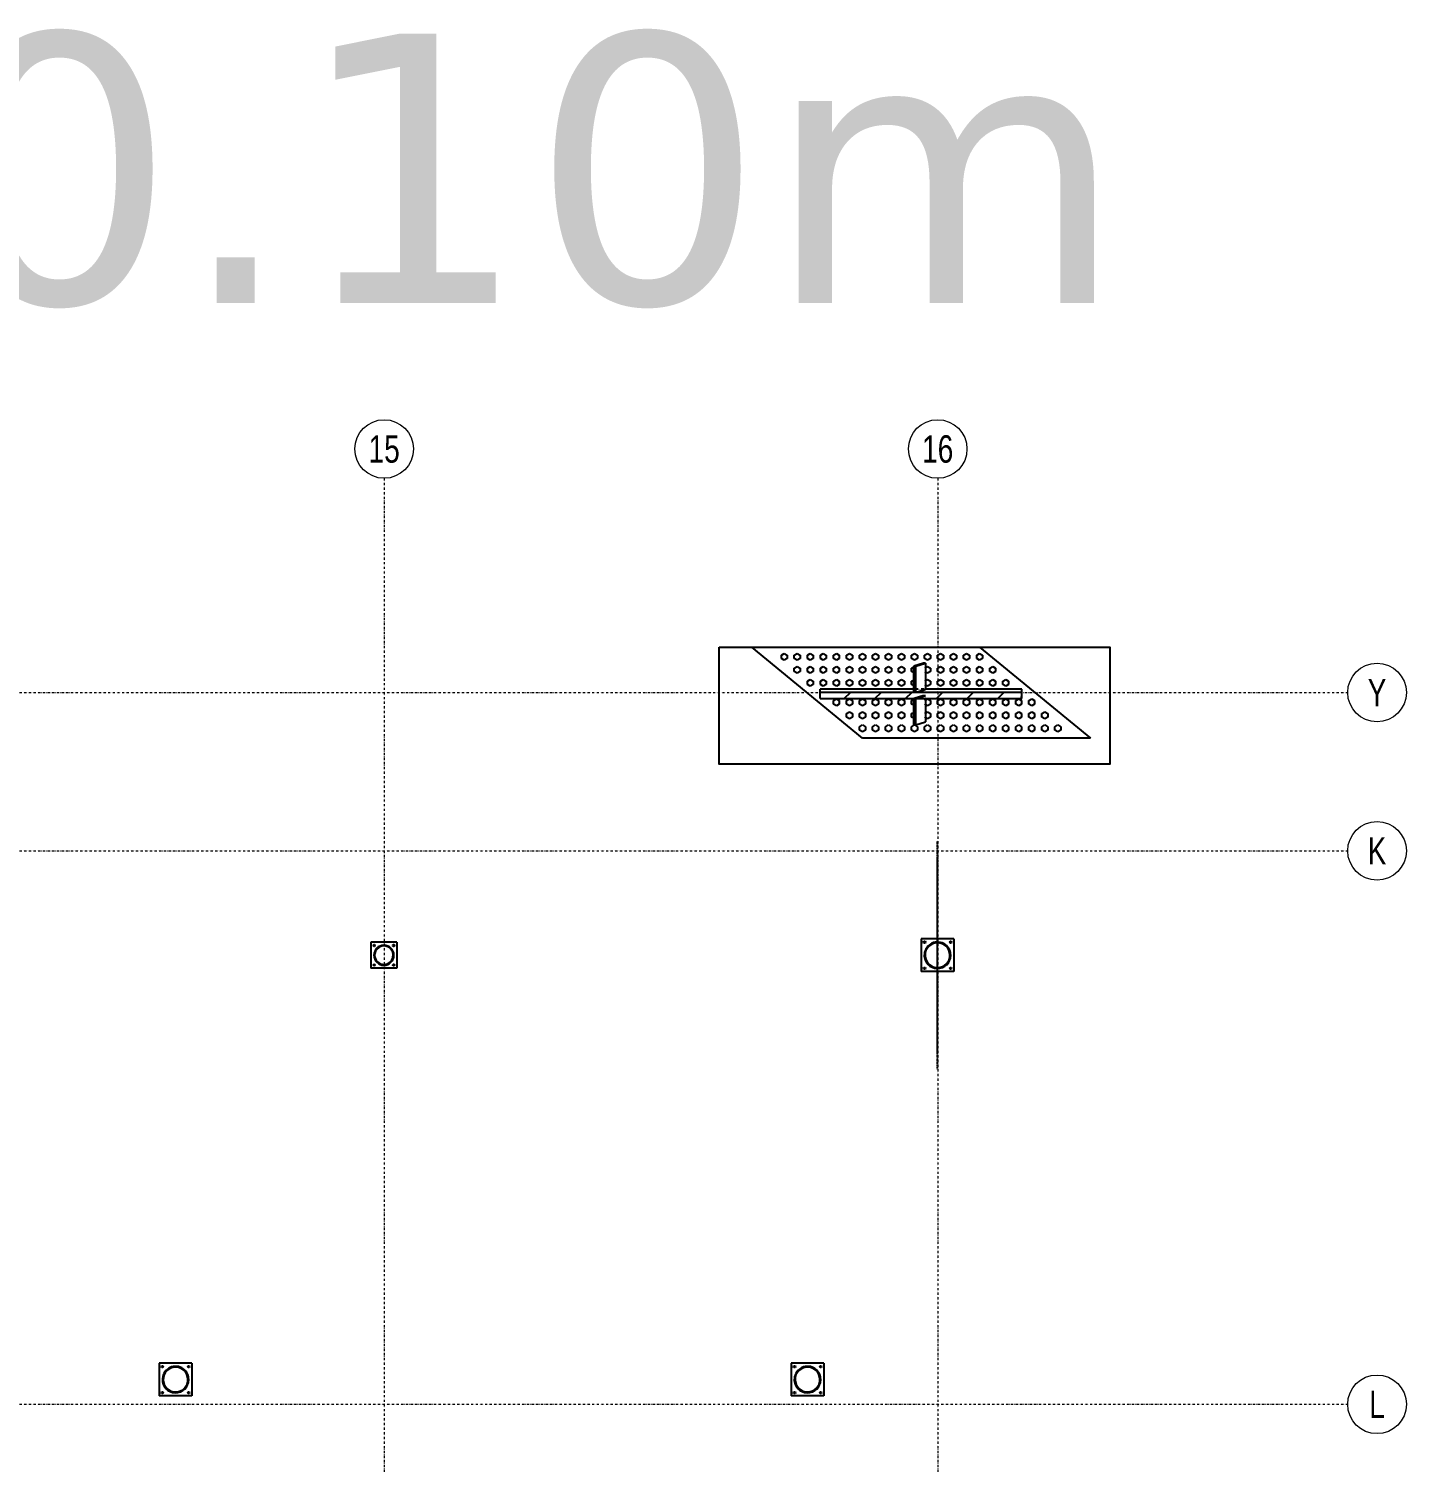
# Model space of a CAD drawing. Header units: millimetres. Extents: x 1541 to 289025, y -12015 to 47026.
# Drawn here: x 36142 to 37676, y -10374 to -8778 of the extents above; entities that cross this region are included whole.
import ezdxf
from ezdxf.enums import TextEntityAlignment as Align

# ---------------------------------------------------------------- set-up
doc = ezdxf.new("R2010")
doc.units = ezdxf.units.MM
doc.header["$LTSCALE"] = 0.1
for name, pattern in [('DASHDOTX2', [50.8, 25.4, -12.7, 0, -12.7]), ('DXK_LINE_DOT2', [3.9198, 1.9599, -1.9599]), ('DXK_LINE_DOT3', [5.9187, 2.979, -0.9799, 0.9799, -0.9799]), ('Grid Line', [3.33375, 1.905, -0.47625, 0.47625, -0.47625])]:
    doc.linetypes.add(name, pattern=pattern)
doc.layers.get('0').update_dxf_attribs({"color": 255})
doc.layers.add('E_EJES', color=8, linetype='Continuous', lineweight=9)
doc.layers.add('E_EJES-1', color=8, linetype='Grid Line', lineweight=9)
doc.layers.add('TEXTO GENRAL', color=3, linetype='Continuous')
doc.styles.add('Swis721 LtCn BT_1', font='swisscl.ttf', dxfattribs={"height": 0.42})
doc.styles.add('TEXTO GENERAL', font='verdana.ttf', dxfattribs={"height": 0.9})

# ---------------------------------------------------------------- blocks, each defined once
blk = doc.blocks.new('Grid - CNI_NOMBRE EJES-372759-_26_00m_LOC COLUMNAS Y MUROS PISO 7')
at = {"layer": 'E_EJES'}
blk.add_circle((0, 0), 0.003, dxfattribs=at)

msp = doc.modelspace()

# ---------------------------------------------------------------- hatches: boundary and pattern name
at = {"linetype": 'Continuous'}
h = msp.add_hatch(dxfattribs=at)
h.set_pattern_fill('', scale=7.611392, style=0, pattern_type=0)
h.set_pattern_definition([(45, (37023.081, -9516.221), (-17.088, 17.088), [])])
h.paths.add_polyline_path([(37247.8, -9516.2), (37023.1, -9516.2), (37023.1, -9523.5), (37247.3, -9523.5), (37247.8, -9518.3)])
h = msp.add_hatch(color=96, dxfattribs=at)
h.paths.add_polyline_path([(36548.7, -9809.1), (36548.5, -9806.9), (36547.9, -9804.8), (36546.8, -9802.9), (36545.5, -9801.3), (36543.8, -9799.9), (36541.9, -9798.9), (36539.8, -9798.2), (36537.6, -9798), (36535.5, -9798.2), (36533.4, -9798.9), (36531.5, -9799.9), (36529.8, -9801.3), (36528.4, -9802.9), (36527.4, -9804.8), (36526.8, -9806.9), (36526.6, -9809.1), (36526.8, -9811.2), (36527.4, -9813.3), (36528.4, -9815.2), (36529.8, -9816.9), (36531.5, -9818.3), (36533.4, -9819.3), (36535.5, -9819.9), (36537.6, -9820.1), (36539.8, -9819.9), (36541.9, -9819.3), (36543.8, -9818.3), (36545.5, -9816.9), (36546.8, -9815.2), (36547.9, -9813.3), (36548.5, -9811.2)])
h.paths.add_polyline_path([(36547.2, -9813), (36546.2, -9814.8), (36544.9, -9816.4), (36543.4, -9817.7), (36541.6, -9818.6), (36539.7, -9819.2), (36537.6, -9819.4), (36535.6, -9819.2), (36533.7, -9818.6), (36531.9, -9817.7), (36530.3, -9816.4), (36529, -9814.8), (36528.1, -9813), (36527.5, -9811.1), (36527.3, -9809.1), (36527.5, -9807.1), (36528.1, -9805.1), (36529, -9803.3), (36530.3, -9801.8), (36531.9, -9800.5), (36533.7, -9799.5), (36535.6, -9798.9), (36537.6, -9798.7), (36539.7, -9798.9), (36541.6, -9799.5), (36543.4, -9800.5), (36544.9, -9801.8), (36546.2, -9803.3), (36547.2, -9805.1), (36547.8, -9807.1), (36548, -9809.1), (36547.8, -9811.1)])
h = msp.add_hatch(color=96, dxfattribs=at)
h.paths.add_polyline_path([(37168.5, -9809.1), (37168.3, -9806.5), (37167.6, -9804), (37166.5, -9801.7), (37165.1, -9799.6), (37163.3, -9797.8), (37161.2, -9796.3), (37158.8, -9795.2), (37156.4, -9794.6), (37153.8, -9794.3), (37151.2, -9794.6), (37148.8, -9795.2), (37146.4, -9796.3), (37144.3, -9797.8), (37142.5, -9799.6), (37141.1, -9801.7), (37140, -9804), (37139.3, -9806.5), (37139.1, -9809.1), (37139.3, -9811.6), (37140, -9814.1), (37141.1, -9816.4), (37142.5, -9818.5), (37144.3, -9820.3), (37146.4, -9821.8), (37148.8, -9822.9), (37151.2, -9823.5), (37153.8, -9823.8), (37156.4, -9823.5), (37158.8, -9822.9), (37161.2, -9821.8), (37163.3, -9820.3), (37165.1, -9818.5), (37166.5, -9816.4), (37167.6, -9814.1), (37168.3, -9811.6)])
h.paths.add_polyline_path([(37166.8, -9813.8), (37165.8, -9816), (37164.4, -9818), (37162.7, -9819.7), (37160.7, -9821), (37158.5, -9822.1), (37156.2, -9822.7), (37153.8, -9822.9), (37151.4, -9822.7), (37149.1, -9822.1), (37146.9, -9821), (37144.9, -9819.7), (37143.2, -9818), (37141.8, -9816), (37140.8, -9813.8), (37140.2, -9811.5), (37140, -9809.1), (37140.2, -9806.7), (37140.8, -9804.3), (37141.8, -9802.1), (37143.2, -9800.2), (37144.9, -9798.5), (37146.9, -9797.1), (37149.1, -9796), (37151.4, -9795.4), (37153.8, -9795.2), (37156.2, -9795.4), (37158.5, -9796), (37160.7, -9797.1), (37162.7, -9798.5), (37164.4, -9800.2), (37165.8, -9802.1), (37166.8, -9804.3), (37167.4, -9806.7), (37167.6, -9809.1), (37167.4, -9811.5)])
h = msp.add_hatch(dxfattribs=at)
h.set_pattern_fill('', scale=7.611392, style=0, pattern_type=0)
h.set_pattern_definition([(45, (36320.16, -10278.892), (-17.088, 17.088), [])])
h.paths.add_polyline_path([(36320.4, -10281.4), (36320.2, -10278.9), (36319.5, -10276.4), (36318.4, -10274.1), (36316.9, -10272), (36315.1, -10270.2), (36313, -10268.7), (36310.7, -10267.6), (36308.2, -10267), (36305.7, -10266.7), (36303.1, -10267), (36300.6, -10267.6), (36298.3, -10268.7), (36296.2, -10270.2), (36294.4, -10272), (36292.9, -10274.1), (36291.8, -10276.4), (36291.2, -10278.9), (36291, -10281.4), (36291.2, -10284), (36291.8, -10286.5), (36292.9, -10288.8), (36294.4, -10290.9), (36296.2, -10292.7), (36298.3, -10294.2), (36300.6, -10295.3), (36303.1, -10295.9), (36305.7, -10296.2), (36308.2, -10295.9), (36310.7, -10295.3), (36313, -10294.2), (36315.1, -10292.7), (36316.9, -10290.9), (36318.4, -10288.8), (36319.5, -10286.5), (36320.2, -10284)])
h.paths.add_polyline_path([(36318.7, -10286.2), (36317.7, -10288.4), (36316.3, -10290.3), (36314.6, -10292.1), (36312.6, -10293.4), (36310.4, -10294.5), (36308.1, -10295.1), (36305.7, -10295.3), (36303.3, -10295.1), (36300.9, -10294.5), (36298.7, -10293.4), (36296.8, -10292.1), (36295.1, -10290.3), (36293.7, -10288.4), (36292.7, -10286.2), (36292, -10283.9), (36291.8, -10281.4), (36292, -10279), (36292.7, -10276.7), (36293.7, -10274.5), (36295.1, -10272.5), (36296.8, -10270.8), (36298.7, -10269.5), (36300.9, -10268.4), (36303.3, -10267.8), (36305.7, -10267.6), (36308.1, -10267.8), (36310.4, -10268.4), (36312.6, -10269.5), (36314.6, -10270.8), (36316.3, -10272.5), (36317.7, -10274.5), (36318.7, -10276.7), (36319.3, -10279), (36319.5, -10281.4), (36319.3, -10283.9)])
h = msp.add_hatch(dxfattribs=at)
h.set_pattern_fill('', scale=7.611392, style=0, pattern_type=0)
h.set_pattern_definition([(45, (37023.6, -10278.892), (-17.088, 17.088), [])])
h.paths.add_polyline_path([(37023.8, -10281.4), (37023.6, -10278.9), (37022.9, -10276.4), (37021.9, -10274.1), (37020.4, -10272), (37018.6, -10270.2), (37016.5, -10268.7), (37014.1, -10267.6), (37011.7, -10267), (37009.1, -10266.7), (37006.6, -10267), (37004.1, -10267.6), (37001.8, -10268.7), (36999.6, -10270.2), (36997.8, -10272), (36996.4, -10274.1), (36995.3, -10276.4), (36994.6, -10278.9), (36994.4, -10281.4), (36994.6, -10284), (36995.3, -10286.5), (36996.4, -10288.8), (36997.8, -10290.9), (36999.6, -10292.7), (37001.8, -10294.2), (37004.1, -10295.3), (37006.6, -10295.9), (37009.1, -10296.2), (37011.7, -10295.9), (37014.1, -10295.3), (37016.5, -10294.2), (37018.6, -10292.7), (37020.4, -10290.9), (37021.9, -10288.8), (37022.9, -10286.5), (37023.6, -10284)])
h.paths.add_polyline_path([(37022.1, -10286.2), (37021.1, -10288.4), (37019.7, -10290.3), (37018, -10292.1), (37016, -10293.4), (37013.8, -10294.5), (37011.5, -10295.1), (37009.1, -10295.3), (37006.7, -10295.1), (37004.4, -10294.5), (37002.2, -10293.4), (37000.2, -10292.1), (36998.5, -10290.3), (36997.1, -10288.4), (36996.1, -10286.2), (36995.5, -10283.9), (36995.3, -10281.4), (36995.5, -10279), (36996.1, -10276.7), (36997.1, -10274.5), (36998.5, -10272.5), (37000.2, -10270.8), (37002.2, -10269.5), (37004.4, -10268.4), (37006.7, -10267.8), (37009.1, -10267.6), (37011.5, -10267.8), (37013.8, -10268.4), (37016, -10269.5), (37018, -10270.8), (37019.7, -10272.5), (37021.1, -10274.5), (37022.1, -10276.7), (37022.7, -10279), (37023, -10281.4), (37022.7, -10283.9)])

# ---------------------------------------------------------------- linework, layer by layer
at = {"color": 2, "linetype": 'Continuous'}
for p, q in [((37070.2, -9567.5), (36947, -9466)), ((36947, -9466), (37200.7, -9466)), ((37200.7, -9466), (37323.9, -9567.5)), ((37138.2, -9484.1), (37127.3, -9487.3)), ((37127.3, -9516.4), (37127.3, -9487.3)), ((37127.3, -9487.3), (37129.7, -9487.3)), ((37129.7, -9487.3), (37140.4, -9484.1)), ((37129.7, -9516.4), (37129.7, -9487.3)), ((37140.4, -9484.1), (37138.2, -9484.1)), ((37140.4, -9484.1), (37140.5, -9513.1)), ((37023.1, -9516.2), (37023.1, -9513.1)), ((37127.3, -9513.1), (37023.1, -9513.1)), ((37023.1, -9523.5), (37023.1, -9516.2)), ((37023.1, -9516.2), (37247.8, -9516.2)), ((37023.1, -9523.5), (37247.3, -9523.5)), ((37127.3, -9516.4), (37129.7, -9516.4)), ((37127.3, -9523.5), (37129.7, -9523.4)), ((37127.3, -9552.6), (37127.3, -9523.5)), ((37129.7, -9552.5), (37129.7, -9523.4)), ((37140.4, -9523.5), (37140.5, -9549.3)), ((37247.8, -9513.1), (37140.5, -9513.1)), ((37247.3, -9523.5), (37247.8, -9518.3)), ((37247.3, -9523.5), (37247.8, -9523.5)), ((37247.8, -9516.2), (37247.8, -9513.1)), ((37247.8, -9518.3), (37247.8, -9516.2)), ((37247.8, -9523.5), (37247.8, -9518.3)), ((37127.3, -9552.6), (37129.7, -9552.5)), ((37129.7, -9552.5), (37140.5, -9549.3)), ((37323.9, -9567.5), (37070.2, -9567.5)), ((36552.1, -9794.6), (36523.1, -9794.6)), ((36523.1, -9794.6), (36523.1, -9823.6)), ((36552.1, -9794.6), (36552.1, -9823.6)), ((37171.9, -9790.9), (37135.7, -9790.9)), ((37135.7, -9790.9), (37135.7, -9827.2)), ((37171.9, -9790.9), (37171.9, -9827.2)), ((36552.1, -9823.6), (36523.1, -9823.6)), ((37171.9, -9827.2), (37135.7, -9827.2)), ((36323.8, -10263.3), (36287.5, -10263.3)), ((36287.5, -10263.3), (36287.5, -10299.6)), ((36323.8, -10263.3), (36323.8, -10299.6)), ((37027.2, -10263.3), (36991, -10263.3)), ((36991, -10263.3), (36991, -10299.6)), ((37027.2, -10263.3), (37027.2, -10299.6)), ((36323.8, -10299.6), (36287.5, -10299.6)), ((37027.2, -10299.6), (36991, -10299.6))]:
    msp.add_line(p, q, dxfattribs=at)
at = {"color": 7, "linetype": 'DXK_LINE_DOT2'}
for p, q in [((36947, -9466), (37200.7, -9466)), ((37140.5, -9513.1), (37127.3, -9513.1)), ((37138.2, -9520.2), (37127.3, -9523.5)), ((37129.7, -9516.4), (37140.5, -9513.2)), ((37129.7, -9523.4), (37140.4, -9520.2)), ((37140.4, -9520.2), (37138.2, -9520.2)), ((37140.4, -9520.2), (37140.4, -9523.5)), ((37140.5, -9513.1), (37140.5, -9513.2))]:
    msp.add_line(p, q, dxfattribs=at)
at = {"color": 7, "linetype": 'Continuous'}
for p, q in [((36980, -9475), (36983.2, -9473.1)), ((36980, -9478.7), (36980, -9475)), ((36983.2, -9480.6), (36980, -9478.7)), ((36983.2, -9473.1), (36986.5, -9475)), ((36986.5, -9478.7), (36983.2, -9480.6)), ((36986.5, -9475), (36986.5, -9478.7)), ((36994.4, -9475), (36997.7, -9473.1)), ((36994.4, -9478.7), (36994.4, -9475)), ((36997.7, -9480.6), (36994.4, -9478.7)), ((36997.7, -9473.1), (37001, -9475)), ((37001, -9478.7), (36997.7, -9480.6)), ((37001, -9475), (37001, -9478.7)), ((37008.9, -9475), (37012.2, -9473.1)), ((37008.9, -9478.7), (37008.9, -9475)), ((37012.2, -9480.6), (37008.9, -9478.7)), ((37012.2, -9473.1), (37015.5, -9475)), ((37015.5, -9478.7), (37012.2, -9480.6)), ((37015.5, -9475), (37015.5, -9478.7)), ((37023.4, -9475), (37026.7, -9473.1)), ((37023.4, -9478.7), (37023.4, -9475)), ((37026.7, -9480.6), (37023.4, -9478.7)), ((37026.7, -9473.1), (37030, -9475)), ((37030, -9478.7), (37026.7, -9480.6)), ((37030, -9475), (37030, -9478.7)), ((37037.9, -9475), (37041.2, -9473.1)), ((37037.9, -9478.7), (37037.9, -9475)), ((37041.2, -9480.6), (37037.9, -9478.7)), ((37041.2, -9473.1), (37044.5, -9475)), ((37044.5, -9478.7), (37041.2, -9480.6)), ((37044.5, -9475), (37044.5, -9478.7)), ((37052.4, -9475), (37055.7, -9473.1)), ((37052.4, -9478.7), (37052.4, -9475)), ((37055.7, -9480.6), (37052.4, -9478.7)), ((37055.7, -9473.1), (37059, -9475)), ((37059, -9478.7), (37055.7, -9480.6)), ((37059, -9475), (37059, -9478.7)), ((37066.9, -9475), (37070.2, -9473.1)), ((37066.9, -9478.7), (37066.9, -9475)), ((37070.2, -9480.6), (37066.9, -9478.7)), ((37070.2, -9473.1), (37073.5, -9475)), ((37073.5, -9478.7), (37070.2, -9480.6)), ((37073.5, -9475), (37073.5, -9478.7)), ((37081.4, -9475), (37084.7, -9473.1)), ((37081.4, -9478.7), (37081.4, -9475)), ((37084.7, -9480.6), (37081.4, -9478.7)), ((37084.7, -9473.1), (37088, -9475)), ((37088, -9478.7), (37084.7, -9480.6)), ((37088, -9475), (37088, -9478.7)), ((37095.9, -9475), (37099.2, -9473.1)), ((37095.9, -9478.7), (37095.9, -9475)), ((37099.2, -9480.6), (37095.9, -9478.7)), ((37099.2, -9473.1), (37102.5, -9475)), ((37102.5, -9478.7), (37099.2, -9480.6)), ((37102.5, -9475), (37102.5, -9478.7)), ((37110.4, -9475), (37113.7, -9473.1)), ((37110.4, -9478.7), (37110.4, -9475)), ((37113.7, -9480.6), (37110.4, -9478.7)), ((37113.7, -9473.1), (37117, -9475)), ((37117, -9478.7), (37113.7, -9480.6)), ((37117, -9475), (37117, -9478.7)), ((37124.9, -9475), (37128.2, -9473.1)), ((37124.9, -9478.7), (37124.9, -9475)), ((37128.2, -9480.6), (37124.9, -9478.7)), ((37128.2, -9473.1), (37131.5, -9475)), ((37131.5, -9478.7), (37128.2, -9480.6)), ((37131.5, -9475), (37131.5, -9478.7)), ((37139.4, -9475), (37142.7, -9473.1)), ((37139.4, -9478.7), (37139.4, -9475)), ((37142.7, -9480.6), (37139.4, -9478.7)), ((37142.7, -9473.1), (37146, -9475)), ((37146, -9478.7), (37142.7, -9480.6)), ((37146, -9475), (37146, -9478.7)), ((37153.9, -9475), (37157.2, -9473.1)), ((37153.9, -9478.7), (37153.9, -9475)), ((37157.2, -9480.6), (37153.9, -9478.7)), ((37157.2, -9473.1), (37160.4, -9475)), ((37160.4, -9478.7), (37157.2, -9480.6)), ((37160.4, -9475), (37160.4, -9478.7)), ((37168.4, -9475), (37171.7, -9473.1)), ((37168.4, -9478.7), (37168.4, -9475)), ((37171.7, -9480.6), (37168.4, -9478.7)), ((37171.7, -9473.1), (37174.9, -9475)), ((37174.9, -9478.7), (37171.7, -9480.6)), ((37174.9, -9475), (37174.9, -9478.7)), ((37182.9, -9475), (37186.2, -9473.1)), ((37182.9, -9478.7), (37182.9, -9475)), ((37186.2, -9480.6), (37182.9, -9478.7)), ((37186.2, -9473.1), (37189.4, -9475)), ((37189.4, -9478.7), (37186.2, -9480.6)), ((37189.4, -9475), (37189.4, -9478.7)), ((37197.4, -9475), (37200.7, -9473.1)), ((37197.4, -9478.7), (37197.4, -9475)), ((37200.7, -9480.6), (37197.4, -9478.7)), ((37200.7, -9473.1), (37203.9, -9475)), ((37203.9, -9478.7), (37200.7, -9480.6)), ((37203.9, -9475), (37203.9, -9478.7)), ((36994.4, -9489.5), (36997.7, -9487.6)), ((36994.4, -9493.2), (36994.4, -9489.5)), ((36997.7, -9495.1), (36994.4, -9493.2)), ((36997.7, -9487.6), (37001, -9489.5)), ((37001, -9493.2), (36997.7, -9495.1)), ((37001, -9489.5), (37001, -9493.2)), ((37008.9, -9489.5), (37012.2, -9487.6)), ((37008.9, -9493.2), (37008.9, -9489.5)), ((37012.2, -9495.1), (37008.9, -9493.2)), ((37012.2, -9487.6), (37015.5, -9489.5)), ((37015.5, -9493.2), (37012.2, -9495.1)), ((37015.5, -9489.5), (37015.5, -9493.2)), ((37023.4, -9489.5), (37026.7, -9487.6)), ((37023.4, -9493.2), (37023.4, -9489.5)), ((37026.7, -9495.1), (37023.4, -9493.2)), ((37026.7, -9487.6), (37030, -9489.5)), ((37030, -9493.2), (37026.7, -9495.1)), ((37030, -9489.5), (37030, -9493.2)), ((37037.9, -9489.5), (37041.2, -9487.6)), ((37037.9, -9493.2), (37037.9, -9489.5)), ((37041.2, -9495.1), (37037.9, -9493.2)), ((37041.2, -9487.6), (37044.5, -9489.5)), ((37044.5, -9493.2), (37041.2, -9495.1)), ((37044.5, -9489.5), (37044.5, -9493.2)), ((37052.4, -9489.5), (37055.7, -9487.6)), ((37052.4, -9493.2), (37052.4, -9489.5)), ((37055.7, -9495.1), (37052.4, -9493.2)), ((37055.7, -9487.6), (37059, -9489.5)), ((37059, -9493.2), (37055.7, -9495.1)), ((37059, -9489.5), (37059, -9493.2)), ((37066.9, -9489.5), (37070.2, -9487.6)), ((37066.9, -9493.2), (37066.9, -9489.5)), ((37070.2, -9495.1), (37066.9, -9493.2)), ((37070.2, -9487.6), (37073.5, -9489.5)), ((37073.5, -9493.2), (37070.2, -9495.1)), ((37073.5, -9489.5), (37073.5, -9493.2)), ((37081.4, -9489.5), (37084.7, -9487.6)), ((37081.4, -9493.2), (37081.4, -9489.5)), ((37084.7, -9495.1), (37081.4, -9493.2)), ((37084.7, -9487.6), (37088, -9489.5)), ((37088, -9493.2), (37084.7, -9495.1)), ((37088, -9489.5), (37088, -9493.2)), ((37095.9, -9489.5), (37099.2, -9487.6)), ((37095.9, -9493.2), (37095.9, -9489.5)), ((37099.2, -9495.1), (37095.9, -9493.2)), ((37099.2, -9487.6), (37102.5, -9489.5)), ((37102.5, -9493.2), (37099.2, -9495.1)), ((37102.5, -9489.5), (37102.5, -9493.2)), ((37110.4, -9489.5), (37113.7, -9487.6)), ((37110.4, -9493.2), (37110.4, -9489.5)), ((37113.7, -9495.1), (37110.4, -9493.2)), ((37113.7, -9487.6), (37117, -9489.5)), ((37117, -9493.2), (37113.7, -9495.1)), ((37117, -9489.5), (37117, -9493.2)), ((37124.9, -9489.5), (37127.3, -9488.1)), ((37124.9, -9493.2), (37124.9, -9489.5)), ((37127.3, -9494.6), (37124.9, -9493.2)), ((37139.8, -9489.2), (37142.7, -9487.6)), ((37142.7, -9495.1), (37139.8, -9493.5)), ((37142.7, -9487.6), (37146, -9489.5)), ((37146, -9493.2), (37142.7, -9495.1)), ((37146, -9489.5), (37146, -9493.2)), ((37153.9, -9489.5), (37157.2, -9487.6)), ((37153.9, -9493.2), (37153.9, -9489.5)), ((37157.2, -9495.1), (37153.9, -9493.2)), ((37157.2, -9487.6), (37160.4, -9489.5)), ((37160.4, -9493.2), (37157.2, -9495.1)), ((37160.4, -9489.5), (37160.4, -9493.2)), ((37168.4, -9489.5), (37171.7, -9487.6)), ((37168.4, -9493.2), (37168.4, -9489.5)), ((37171.7, -9495.1), (37168.4, -9493.2)), ((37171.7, -9487.6), (37174.9, -9489.5)), ((37174.9, -9493.2), (37171.7, -9495.1)), ((37174.9, -9489.5), (37174.9, -9493.2)), ((37182.9, -9489.5), (37186.2, -9487.6)), ((37182.9, -9493.2), (37182.9, -9489.5)), ((37186.2, -9495.1), (37182.9, -9493.2)), ((37186.2, -9487.6), (37189.4, -9489.5)), ((37189.4, -9493.2), (37186.2, -9495.1)), ((37189.4, -9489.5), (37189.4, -9493.2)), ((37197.4, -9489.5), (37200.7, -9487.6)), ((37197.4, -9493.2), (37197.4, -9489.5)), ((37200.7, -9495.1), (37197.4, -9493.2)), ((37200.7, -9487.6), (37203.9, -9489.5)), ((37203.9, -9493.2), (37200.7, -9495.1)), ((37203.9, -9489.5), (37203.9, -9493.2)), ((37211.9, -9489.5), (37215.2, -9487.6)), ((37211.9, -9493.2), (37211.9, -9489.5)), ((37215.2, -9495.1), (37211.9, -9493.2)), ((37215.2, -9487.6), (37218.4, -9489.5)), ((37218.4, -9493.2), (37215.2, -9495.1)), ((37218.4, -9489.5), (37218.4, -9493.2)), ((37008.9, -9504), (37012.2, -9502.1)), ((37008.9, -9507.7), (37008.9, -9504)), ((37012.2, -9509.6), (37008.9, -9507.7)), ((37012.2, -9502.1), (37015.5, -9504)), ((37015.5, -9507.7), (37012.2, -9509.6)), ((37015.5, -9504), (37015.5, -9507.7)), ((37023.4, -9504), (37026.7, -9502.1)), ((37023.4, -9507.7), (37023.4, -9504)), ((37026.7, -9509.6), (37023.4, -9507.7)), ((37026.7, -9502.1), (37030, -9504)), ((37030, -9507.7), (37026.7, -9509.6)), ((37030, -9504), (37030, -9507.7)), ((37037.9, -9504), (37041.2, -9502.1)), ((37037.9, -9507.7), (37037.9, -9504)), ((37041.2, -9509.6), (37037.9, -9507.7)), ((37041.2, -9502.1), (37044.5, -9504)), ((37044.5, -9507.7), (37041.2, -9509.6)), ((37044.5, -9504), (37044.5, -9507.7)), ((37052.4, -9504), (37055.7, -9502.1)), ((37052.4, -9507.7), (37052.4, -9504)), ((37055.7, -9509.6), (37052.4, -9507.7)), ((37055.7, -9502.1), (37059, -9504)), ((37059, -9507.7), (37055.7, -9509.6)), ((37059, -9504), (37059, -9507.7)), ((37066.9, -9504), (37070.2, -9502.1)), ((37066.9, -9507.7), (37066.9, -9504)), ((37070.2, -9509.6), (37066.9, -9507.7)), ((37070.2, -9502.1), (37073.5, -9504)), ((37073.5, -9507.7), (37070.2, -9509.6)), ((37073.5, -9504), (37073.5, -9507.7)), ((37081.4, -9504), (37084.7, -9502.1)), ((37081.4, -9507.7), (37081.4, -9504)), ((37084.7, -9509.6), (37081.4, -9507.7)), ((37084.7, -9502.1), (37088, -9504)), ((37088, -9507.7), (37084.7, -9509.6)), ((37088, -9504), (37088, -9507.7)), ((37095.9, -9504), (37099.2, -9502.1)), ((37095.9, -9507.7), (37095.9, -9504)), ((37099.2, -9509.6), (37095.9, -9507.7)), ((37099.2, -9502.1), (37102.5, -9504)), ((37102.5, -9507.7), (37099.2, -9509.6)), ((37102.5, -9504), (37102.5, -9507.7)), ((37110.4, -9504), (37113.7, -9502.1)), ((37110.4, -9507.7), (37110.4, -9504)), ((37113.7, -9509.6), (37110.4, -9507.7)), ((37113.7, -9502.1), (37117, -9504)), ((37117, -9507.7), (37113.7, -9509.6)), ((37117, -9504), (37117, -9507.7)), ((37124.9, -9504), (37127.3, -9502.6)), ((37124.9, -9507.7), (37124.9, -9504)), ((37127.3, -9509.1), (37124.9, -9507.7)), ((37139.8, -9503.7), (37142.7, -9502.1)), ((37142.7, -9509.6), (37139.8, -9508)), ((37142.7, -9502.1), (37146, -9504)), ((37146, -9507.7), (37142.7, -9509.6)), ((37146, -9504), (37146, -9507.7)), ((37153.9, -9504), (37157.2, -9502.1)), ((37153.9, -9507.7), (37153.9, -9504)), ((37157.2, -9509.6), (37153.9, -9507.7)), ((37157.2, -9502.1), (37160.4, -9504)), ((37160.4, -9507.7), (37157.2, -9509.6)), ((37160.4, -9504), (37160.4, -9507.7)), ((37168.4, -9504), (37171.7, -9502.1)), ((37168.4, -9507.7), (37168.4, -9504)), ((37171.7, -9509.6), (37168.4, -9507.7)), ((37171.7, -9502.1), (37174.9, -9504)), ((37174.9, -9507.7), (37171.7, -9509.6)), ((37174.9, -9504), (37174.9, -9507.7)), ((37182.9, -9504), (37186.2, -9502.1)), ((37182.9, -9507.7), (37182.9, -9504)), ((37186.2, -9509.6), (37182.9, -9507.7)), ((37186.2, -9502.1), (37189.4, -9504)), ((37189.4, -9507.7), (37186.2, -9509.6)), ((37189.4, -9504), (37189.4, -9507.7)), ((37197.4, -9504), (37200.7, -9502.1)), ((37197.4, -9507.7), (37197.4, -9504)), ((37200.7, -9509.6), (37197.4, -9507.7)), ((37200.7, -9502.1), (37203.9, -9504)), ((37203.9, -9507.7), (37200.7, -9509.6)), ((37203.9, -9504), (37203.9, -9507.7)), ((37211.9, -9504), (37215.2, -9502.1)), ((37211.9, -9507.7), (37211.9, -9504)), ((37215.2, -9509.6), (37211.9, -9507.7)), ((37215.2, -9502.1), (37218.4, -9504)), ((37218.4, -9507.7), (37215.2, -9509.6)), ((37218.4, -9504), (37218.4, -9507.7)), ((37226.4, -9504), (37229.7, -9502.1)), ((37226.4, -9507.7), (37226.4, -9504)), ((37229.7, -9509.6), (37226.4, -9507.7)), ((37229.7, -9502.1), (37232.9, -9504)), ((37232.9, -9507.7), (37229.7, -9509.6)), ((37232.9, -9504), (37232.9, -9507.7)), ((37037.9, -9525.7), (37041.2, -9523.8)), ((37037.9, -9529.5), (37037.9, -9525.7)), ((37041.2, -9523.8), (37044.5, -9525.7)), ((37044.5, -9525.7), (37044.5, -9529.5)), ((37052.4, -9525.7), (37055.7, -9523.8)), ((37052.4, -9529.5), (37052.4, -9525.7)), ((37055.7, -9523.8), (37059, -9525.7)), ((37059, -9525.7), (37059, -9529.5)), ((37066.9, -9525.7), (37070.2, -9523.8)), ((37066.9, -9529.5), (37066.9, -9525.7)), ((37070.2, -9523.8), (37073.5, -9525.7)), ((37073.5, -9525.7), (37073.5, -9529.5)), ((37081.4, -9525.7), (37084.7, -9523.8)), ((37081.4, -9529.5), (37081.4, -9525.7)), ((37084.7, -9523.8), (37088, -9525.7)), ((37088, -9525.7), (37088, -9529.5)), ((37095.9, -9525.7), (37099.2, -9523.8)), ((37095.9, -9529.5), (37095.9, -9525.7)), ((37099.2, -9523.8), (37102.5, -9525.7)), ((37102.5, -9525.7), (37102.5, -9529.5)), ((37110.4, -9525.7), (37113.7, -9523.8)), ((37110.4, -9529.5), (37110.4, -9525.7)), ((37113.7, -9523.8), (37117, -9525.7)), ((37117, -9525.7), (37117, -9529.5)), ((37124.9, -9525.7), (37127.3, -9524.3)), ((37124.9, -9529.5), (37124.9, -9525.7)), ((37139.8, -9525.5), (37142.7, -9523.8)), ((37142.7, -9523.8), (37146, -9525.7)), ((37146, -9525.7), (37146, -9529.5)), ((37153.9, -9525.7), (37157.2, -9523.8)), ((37153.9, -9529.5), (37153.9, -9525.7)), ((37157.2, -9523.8), (37160.4, -9525.7)), ((37160.4, -9525.7), (37160.4, -9529.5)), ((37168.4, -9525.7), (37171.7, -9523.8)), ((37168.4, -9529.5), (37168.4, -9525.7)), ((37171.7, -9523.8), (37174.9, -9525.7)), ((37174.9, -9525.7), (37174.9, -9529.5)), ((37182.9, -9525.7), (37186.2, -9523.8)), ((37182.9, -9529.5), (37182.9, -9525.7)), ((37186.2, -9523.8), (37189.4, -9525.7)), ((37189.4, -9525.7), (37189.4, -9529.5)), ((37197.4, -9525.7), (37200.7, -9523.8)), ((37197.4, -9529.5), (37197.4, -9525.7)), ((37200.7, -9523.8), (37203.9, -9525.7)), ((37203.9, -9525.7), (37203.9, -9529.5)), ((37211.9, -9525.7), (37215.2, -9523.8)), ((37211.9, -9529.5), (37211.9, -9525.7)), ((37215.2, -9523.8), (37218.4, -9525.7)), ((37218.4, -9525.7), (37218.4, -9529.5)), ((37226.4, -9525.7), (37229.7, -9523.8)), ((37226.4, -9529.5), (37226.4, -9525.7)), ((37229.7, -9523.8), (37232.9, -9525.7)), ((37232.9, -9525.7), (37232.9, -9529.5)), ((37240.9, -9525.7), (37244.2, -9523.8)), ((37240.9, -9529.5), (37240.9, -9525.7)), ((37244.2, -9523.8), (37247.4, -9525.7)), ((37247.4, -9525.7), (37247.4, -9529.5)), ((37255.4, -9525.7), (37258.7, -9523.8)), ((37255.4, -9529.5), (37255.4, -9525.7)), ((37258.7, -9523.8), (37261.9, -9525.7)), ((37261.9, -9525.7), (37261.9, -9529.5)), ((37041.2, -9531.4), (37037.9, -9529.5)), ((37044.5, -9529.5), (37041.2, -9531.4)), ((37055.7, -9531.4), (37052.4, -9529.5)), ((37052.4, -9540.2), (37055.7, -9538.3)), ((37052.4, -9544), (37052.4, -9540.2)), ((37059, -9529.5), (37055.7, -9531.4)), ((37055.7, -9538.3), (37059, -9540.2)), ((37059, -9540.2), (37059, -9544)), ((37070.2, -9531.4), (37066.9, -9529.5)), ((37066.9, -9540.2), (37070.2, -9538.3)), ((37066.9, -9544), (37066.9, -9540.2)), ((37073.5, -9529.5), (37070.2, -9531.4)), ((37070.2, -9538.3), (37073.5, -9540.2)), ((37073.5, -9540.2), (37073.5, -9544)), ((37084.7, -9531.4), (37081.4, -9529.5)), ((37081.4, -9540.2), (37084.7, -9538.3)), ((37081.4, -9544), (37081.4, -9540.2)), ((37088, -9529.5), (37084.7, -9531.4)), ((37084.7, -9538.3), (37088, -9540.2)), ((37088, -9540.2), (37088, -9544)), ((37099.2, -9531.4), (37095.9, -9529.5)), ((37095.9, -9540.2), (37099.2, -9538.3)), ((37095.9, -9544), (37095.9, -9540.2)), ((37102.5, -9529.5), (37099.2, -9531.4)), ((37099.2, -9538.3), (37102.5, -9540.2)), ((37102.5, -9540.2), (37102.5, -9544)), ((37113.7, -9531.4), (37110.4, -9529.5)), ((37110.4, -9540.2), (37113.7, -9538.3)), ((37110.4, -9544), (37110.4, -9540.2)), ((37117, -9529.5), (37113.7, -9531.4)), ((37113.7, -9538.3), (37117, -9540.2)), ((37117, -9540.2), (37117, -9544)), ((37127.3, -9530.8), (37124.9, -9529.5)), ((37124.9, -9540.2), (37127.3, -9538.8)), ((37124.9, -9544), (37124.9, -9540.2)), ((37142.7, -9531.4), (37139.8, -9529.7)), ((37139.8, -9540), (37142.7, -9538.3)), ((37146, -9529.5), (37142.7, -9531.4)), ((37142.7, -9538.3), (37146, -9540.2)), ((37146, -9540.2), (37146, -9544)), ((37157.2, -9531.4), (37153.9, -9529.5)), ((37153.9, -9540.2), (37157.2, -9538.3)), ((37153.9, -9544), (37153.9, -9540.2)), ((37160.4, -9529.5), (37157.2, -9531.4)), ((37157.2, -9538.3), (37160.4, -9540.2)), ((37160.4, -9540.2), (37160.4, -9544)), ((37171.7, -9531.4), (37168.4, -9529.5)), ((37168.4, -9540.2), (37171.7, -9538.3)), ((37168.4, -9544), (37168.4, -9540.2)), ((37174.9, -9529.5), (37171.7, -9531.4)), ((37171.7, -9538.3), (37174.9, -9540.2)), ((37174.9, -9540.2), (37174.9, -9544)), ((37186.2, -9531.4), (37182.9, -9529.5)), ((37182.9, -9540.2), (37186.2, -9538.3)), ((37182.9, -9544), (37182.9, -9540.2)), ((37189.4, -9529.5), (37186.2, -9531.4)), ((37186.2, -9538.3), (37189.4, -9540.2)), ((37189.4, -9540.2), (37189.4, -9544)), ((37200.7, -9531.4), (37197.4, -9529.5)), ((37197.4, -9540.2), (37200.7, -9538.3)), ((37197.4, -9544), (37197.4, -9540.2)), ((37203.9, -9529.5), (37200.7, -9531.4)), ((37200.7, -9538.3), (37203.9, -9540.2)), ((37203.9, -9540.2), (37203.9, -9544)), ((37215.2, -9531.4), (37211.9, -9529.5)), ((37211.9, -9540.2), (37215.2, -9538.3)), ((37211.9, -9544), (37211.9, -9540.2)), ((37218.4, -9529.5), (37215.2, -9531.4)), ((37215.2, -9538.3), (37218.4, -9540.2)), ((37218.4, -9540.2), (37218.4, -9544)), ((37229.7, -9531.4), (37226.4, -9529.5)), ((37226.4, -9540.2), (37229.7, -9538.3)), ((37226.4, -9544), (37226.4, -9540.2)), ((37232.9, -9529.5), (37229.7, -9531.4)), ((37229.7, -9538.3), (37232.9, -9540.2)), ((37232.9, -9540.2), (37232.9, -9544)), ((37244.2, -9531.4), (37240.9, -9529.5)), ((37240.9, -9540.2), (37244.2, -9538.3)), ((37240.9, -9544), (37240.9, -9540.2)), ((37247.4, -9529.5), (37244.2, -9531.4)), ((37244.2, -9538.3), (37247.4, -9540.2)), ((37247.4, -9540.2), (37247.4, -9544)), ((37258.7, -9531.4), (37255.4, -9529.5)), ((37255.4, -9540.2), (37258.7, -9538.3)), ((37255.4, -9544), (37255.4, -9540.2)), ((37261.9, -9529.5), (37258.7, -9531.4)), ((37258.7, -9538.3), (37261.9, -9540.2)), ((37261.9, -9540.2), (37261.9, -9544)), ((37269.9, -9540.2), (37273.2, -9538.3)), ((37269.9, -9544), (37269.9, -9540.2)), ((37273.2, -9538.3), (37276.4, -9540.2)), ((37276.4, -9540.2), (37276.4, -9544)), ((37055.7, -9545.9), (37052.4, -9544)), ((37059, -9544), (37055.7, -9545.9)), ((37070.2, -9545.9), (37066.9, -9544)), ((37066.9, -9554.7), (37070.2, -9552.8)), ((37066.9, -9558.5), (37066.9, -9554.7)), ((37070.2, -9560.3), (37066.9, -9558.5)), ((37073.5, -9544), (37070.2, -9545.9)), ((37070.2, -9552.8), (37073.5, -9554.7)), ((37073.5, -9558.5), (37070.2, -9560.3)), ((37073.5, -9554.7), (37073.5, -9558.5)), ((37084.7, -9545.9), (37081.4, -9544)), ((37081.4, -9554.7), (37084.7, -9552.8)), ((37081.4, -9558.5), (37081.4, -9554.7)), ((37084.7, -9560.3), (37081.4, -9558.5)), ((37088, -9544), (37084.7, -9545.9)), ((37084.7, -9552.8), (37088, -9554.7)), ((37088, -9558.5), (37084.7, -9560.3)), ((37088, -9554.7), (37088, -9558.5)), ((37099.2, -9545.9), (37095.9, -9544)), ((37095.9, -9554.7), (37099.2, -9552.8)), ((37095.9, -9558.5), (37095.9, -9554.7)), ((37099.2, -9560.3), (37095.9, -9558.5)), ((37102.5, -9544), (37099.2, -9545.9)), ((37099.2, -9552.8), (37102.5, -9554.7)), ((37102.5, -9558.5), (37099.2, -9560.3)), ((37102.5, -9554.7), (37102.5, -9558.5)), ((37113.7, -9545.9), (37110.4, -9544)), ((37110.4, -9554.7), (37113.7, -9552.8)), ((37110.4, -9558.5), (37110.4, -9554.7)), ((37113.7, -9560.3), (37110.4, -9558.5)), ((37117, -9544), (37113.7, -9545.9)), ((37113.7, -9552.8), (37117, -9554.7)), ((37117, -9558.5), (37113.7, -9560.3)), ((37117, -9554.7), (37117, -9558.5)), ((37127.3, -9545.3), (37124.9, -9544)), ((37124.9, -9554.7), (37128.2, -9552.8)), ((37124.9, -9558.5), (37124.9, -9554.7)), ((37128.2, -9560.3), (37124.9, -9558.5)), ((37128.2, -9552.8), (37131.5, -9554.7)), ((37131.5, -9558.5), (37128.2, -9560.3)), ((37131.5, -9554.7), (37131.5, -9558.5)), ((37139.4, -9554.7), (37142.7, -9552.8)), ((37139.4, -9558.5), (37139.4, -9554.7)), ((37142.7, -9560.3), (37139.4, -9558.5)), ((37142.7, -9545.9), (37139.8, -9544.2)), ((37146, -9544), (37142.7, -9545.9)), ((37142.7, -9552.8), (37146, -9554.7)), ((37146, -9558.5), (37142.7, -9560.3)), ((37146, -9554.7), (37146, -9558.5)), ((37157.2, -9545.9), (37153.9, -9544)), ((37153.9, -9554.7), (37157.2, -9552.8)), ((37153.9, -9558.5), (37153.9, -9554.7)), ((37157.2, -9560.3), (37153.9, -9558.5)), ((37160.4, -9544), (37157.2, -9545.9)), ((37157.2, -9552.8), (37160.4, -9554.7)), ((37160.4, -9558.5), (37157.2, -9560.3)), ((37160.4, -9554.7), (37160.4, -9558.5)), ((37171.7, -9545.9), (37168.4, -9544)), ((37168.4, -9554.7), (37171.7, -9552.8)), ((37168.4, -9558.5), (37168.4, -9554.7)), ((37171.7, -9560.3), (37168.4, -9558.5)), ((37174.9, -9544), (37171.7, -9545.9)), ((37171.7, -9552.8), (37174.9, -9554.7)), ((37174.9, -9558.5), (37171.7, -9560.3)), ((37174.9, -9554.7), (37174.9, -9558.5)), ((37186.2, -9545.9), (37182.9, -9544)), ((37182.9, -9554.7), (37186.2, -9552.8)), ((37182.9, -9558.5), (37182.9, -9554.7)), ((37186.2, -9560.3), (37182.9, -9558.5)), ((37189.4, -9544), (37186.2, -9545.9)), ((37186.2, -9552.8), (37189.4, -9554.7)), ((37189.4, -9558.5), (37186.2, -9560.3)), ((37189.4, -9554.7), (37189.4, -9558.5)), ((37200.7, -9545.9), (37197.4, -9544)), ((37197.4, -9554.7), (37200.7, -9552.8)), ((37197.4, -9558.5), (37197.4, -9554.7)), ((37200.7, -9560.3), (37197.4, -9558.5)), ((37203.9, -9544), (37200.7, -9545.9)), ((37200.7, -9552.8), (37203.9, -9554.7)), ((37203.9, -9558.5), (37200.7, -9560.3)), ((37203.9, -9554.7), (37203.9, -9558.5)), ((37215.2, -9545.9), (37211.9, -9544)), ((37211.9, -9554.7), (37215.2, -9552.8)), ((37211.9, -9558.5), (37211.9, -9554.7)), ((37215.2, -9560.3), (37211.9, -9558.5)), ((37218.4, -9544), (37215.2, -9545.9)), ((37215.2, -9552.8), (37218.4, -9554.7)), ((37218.4, -9558.5), (37215.2, -9560.3)), ((37218.4, -9554.7), (37218.4, -9558.5)), ((37229.7, -9545.9), (37226.4, -9544)), ((37226.4, -9554.7), (37229.7, -9552.8)), ((37226.4, -9558.5), (37226.4, -9554.7)), ((37229.7, -9560.3), (37226.4, -9558.5)), ((37232.9, -9544), (37229.7, -9545.9)), ((37229.7, -9552.8), (37232.9, -9554.7)), ((37232.9, -9558.5), (37229.7, -9560.3)), ((37232.9, -9554.7), (37232.9, -9558.5)), ((37244.2, -9545.9), (37240.9, -9544)), ((37240.9, -9554.7), (37244.2, -9552.8)), ((37240.9, -9558.5), (37240.9, -9554.7)), ((37244.2, -9560.3), (37240.9, -9558.5)), ((37247.4, -9544), (37244.2, -9545.9)), ((37244.2, -9552.8), (37247.4, -9554.7)), ((37247.4, -9558.5), (37244.2, -9560.3)), ((37247.4, -9554.7), (37247.4, -9558.5)), ((37258.7, -9545.9), (37255.4, -9544)), ((37255.4, -9554.7), (37258.7, -9552.8)), ((37255.4, -9558.5), (37255.4, -9554.7)), ((37258.7, -9560.3), (37255.4, -9558.5)), ((37261.9, -9544), (37258.7, -9545.9)), ((37258.7, -9552.8), (37261.9, -9554.7)), ((37261.9, -9558.5), (37258.7, -9560.3)), ((37261.9, -9554.7), (37261.9, -9558.5)), ((37273.2, -9545.9), (37269.9, -9544)), ((37269.9, -9554.7), (37273.2, -9552.8)), ((37269.9, -9558.5), (37269.9, -9554.7)), ((37273.2, -9560.3), (37269.9, -9558.5)), ((37276.4, -9544), (37273.2, -9545.9)), ((37273.2, -9552.8), (37276.4, -9554.7)), ((37276.4, -9558.5), (37273.2, -9560.3)), ((37276.4, -9554.7), (37276.4, -9558.5)), ((37284.4, -9554.7), (37287.7, -9552.8)), ((37284.4, -9558.5), (37284.4, -9554.7)), ((37287.7, -9560.3), (37284.4, -9558.5)), ((37287.7, -9552.8), (37290.9, -9554.7)), ((37290.9, -9558.5), (37287.7, -9560.3)), ((37290.9, -9554.7), (37290.9, -9558.5)), ((36525.6, -9798.2), (36526.2, -9797.2)), ((36526.2, -9799.2), (36525.6, -9798.2)), ((36526.2, -9797.2), (36527.3, -9797.2)), ((36527.3, -9797.2), (36527.9, -9798.2)), ((36527.9, -9798.2), (36527.3, -9799.2)), ((36547.4, -9798.2), (36547.9, -9797.2)), ((36547.9, -9799.2), (36547.4, -9798.2)), ((36547.9, -9797.2), (36549.1, -9797.2)), ((36549.1, -9797.2), (36549.6, -9798.2)), ((36549.6, -9798.2), (36549.1, -9799.2)), ((37138.2, -9794.6), (37138.7, -9793.6)), ((37138.7, -9795.5), (37138.2, -9794.6)), ((37138.7, -9793.6), (37139.9, -9793.6)), ((37139.9, -9795.5), (37138.7, -9795.5)), ((37139.9, -9793.6), (37140.4, -9794.6)), ((37140.4, -9794.6), (37139.9, -9795.5)), ((37167.2, -9794.6), (37167.7, -9793.6)), ((37167.7, -9795.5), (37167.2, -9794.6)), ((37167.7, -9793.6), (37168.9, -9793.6)), ((37168.9, -9795.5), (37167.7, -9795.5)), ((37168.9, -9793.6), (37169.4, -9794.6)), ((37169.4, -9794.6), (37168.9, -9795.5)), ((36527.3, -9799.2), (36526.2, -9799.2)), ((36549.1, -9799.2), (36547.9, -9799.2)), ((36525.6, -9819.9), (36526.2, -9819)), ((36526.2, -9820.9), (36525.6, -9819.9)), ((36526.2, -9819), (36527.3, -9819)), ((36527.3, -9820.9), (36526.2, -9820.9)), ((36527.3, -9819), (36527.9, -9819.9)), ((36527.9, -9819.9), (36527.3, -9820.9)), ((36547.4, -9819.9), (36547.9, -9819)), ((36547.9, -9820.9), (36547.4, -9819.9)), ((36547.9, -9819), (36549.1, -9819)), ((36549.1, -9820.9), (36547.9, -9820.9)), ((36549.1, -9819), (36549.6, -9819.9)), ((36549.6, -9819.9), (36549.1, -9820.9)), ((37138.2, -9823.6), (37138.7, -9822.6)), ((37138.7, -9824.5), (37138.2, -9823.6)), ((37138.7, -9822.6), (37139.9, -9822.6)), ((37139.9, -9824.5), (37138.7, -9824.5)), ((37139.9, -9822.6), (37140.4, -9823.6)), ((37140.4, -9823.6), (37139.9, -9824.5)), ((37167.2, -9823.6), (37167.7, -9822.6)), ((37167.7, -9824.5), (37167.2, -9823.6)), ((37167.7, -9822.6), (37168.9, -9822.6)), ((37168.9, -9824.5), (37167.7, -9824.5)), ((37168.9, -9822.6), (37169.4, -9823.6)), ((37169.4, -9823.6), (37168.9, -9824.5)), ((36290, -10266.9), (36290.6, -10266)), ((36290.6, -10267.9), (36290, -10266.9)), ((36290.6, -10266), (36291.7, -10266)), ((36291.7, -10267.9), (36290.6, -10267.9)), ((36291.7, -10266), (36292.3, -10266.9)), ((36292.3, -10266.9), (36291.7, -10267.9)), ((36319, -10266.9), (36319.6, -10266)), ((36319.6, -10267.9), (36319, -10266.9)), ((36319.6, -10266), (36320.7, -10266)), ((36320.7, -10267.9), (36319.6, -10267.9)), ((36320.7, -10266), (36321.3, -10266.9)), ((36321.3, -10266.9), (36320.7, -10267.9)), ((36993.5, -10266.9), (36994, -10266)), ((36994, -10267.9), (36993.5, -10266.9)), ((36994, -10266), (36995.2, -10266)), ((36995.2, -10267.9), (36994, -10267.9)), ((36995.2, -10266), (36995.7, -10266.9)), ((36995.7, -10266.9), (36995.2, -10267.9)), ((37022.5, -10266.9), (37023, -10266)), ((37023, -10267.9), (37022.5, -10266.9)), ((37023, -10266), (37024.2, -10266)), ((37024.2, -10267.9), (37023, -10267.9)), ((37024.2, -10266), (37024.7, -10266.9)), ((37024.7, -10266.9), (37024.2, -10267.9)), ((36290, -10295.9), (36290.6, -10295)), ((36290.6, -10296.9), (36290, -10295.9)), ((36290.6, -10295), (36291.7, -10295)), ((36291.7, -10296.9), (36290.6, -10296.9)), ((36291.7, -10295), (36292.3, -10295.9)), ((36292.3, -10295.9), (36291.7, -10296.9)), ((36319, -10295.9), (36319.6, -10295)), ((36319.6, -10296.9), (36319, -10295.9)), ((36319.6, -10295), (36320.7, -10295)), ((36320.7, -10296.9), (36319.6, -10296.9)), ((36320.7, -10295), (36321.3, -10295.9)), ((36321.3, -10295.9), (36320.7, -10296.9)), ((36993.5, -10295.9), (36994, -10295)), ((36994, -10296.9), (36993.5, -10295.9)), ((36994, -10295), (36995.2, -10295)), ((36995.2, -10296.9), (36994, -10296.9)), ((36995.2, -10295), (36995.7, -10295.9)), ((36995.7, -10295.9), (36995.2, -10296.9)), ((37022.5, -10295.9), (37023, -10295)), ((37023, -10296.9), (37022.5, -10295.9)), ((37023, -10295), (37024.2, -10295)), ((37024.2, -10296.9), (37023, -10296.9)), ((37024.2, -10295), (37024.7, -10295.9)), ((37024.7, -10295.9), (37024.2, -10296.9))]:
    msp.add_line(p, q, dxfattribs=at)
at = {"color": 7, "linetype": 'DXK_LINE_DOT3'}
for p, q in [((37153.8, -9935.9), (37153.8, -9682.2)), ((37153.8, -9917.8), (37153.8, -9700.3))]:
    msp.add_line(p, q, dxfattribs=at)
at = {"color": 2, "linetype": 'Continuous'}
msp.add_lwpolyline([(36910.7, -9466), (37345.7, -9466), (37345.7, -9596.5), (36910.7, -9596.5)], close=True, dxfattribs=at)
for centre, radius, start, end in [((36537.6, -9809.1), 11.1, 11.25, 191.25), ((37153.8, -9809.1), 14.7, 10, 190), ((37153.8, -9809.1), 13.8, 350, 170), ((36537.6, -9809.1), 11.1, 191.25, 11.25), ((36537.6, -9809.1), 10.3, 168.75, 348.75), ((36537.6, -9809.1), 10.3, 348.75, 168.75), ((37153.8, -9809.1), 14.7, 190, 10), ((37153.8, -9809.1), 13.8, 170, 350), ((36305.7, -10281.4), 14.7, 10, 190), ((36305.7, -10281.4), 13.8, 350, 170), ((37009.1, -10281.4), 14.7, 10, 190), ((37009.1, -10281.4), 13.8, 350, 170), ((36305.7, -10281.4), 14.7, 190, 10), ((36305.7, -10281.4), 13.8, 170, 350), ((37009.1, -10281.4), 14.7, 190, 10), ((37009.1, -10281.4), 13.8, 170, 350)]:
    msp.add_arc(centre, radius, start, end, dxfattribs=at)
at = {"layer": 'E_EJES'}
for centre in [(36537.9, -9245.6), (37154, -9245.6)]:
    msp.add_circle(centre, 32.6, dxfattribs=at)
at = {"layer": 'E_EJES-1', "linetype": 'DASHDOTX2'}
for p, q in [((36537.9, -9278.2), (36537.9, -11903.7)), ((37154, -9278.2), (37154, -11903.7)), ((30387.5, -9516.7), (37610.4, -9516.7)), ((30387.5, -9692.9), (37610.4, -9692.9)), ((30387.5, -10309), (37610.4, -10309))]:
    msp.add_line(p, q, dxfattribs=at)

# ---------------------------------------------------------------- block references
at = {"layer": 'E_EJES', "xscale": 10873.41661564557, "yscale": 10873.41661564557, "zscale": 10873.41661564557, "rotation": 269.9999999999994}
for p in [(37643, -9516.7), (37643, -9692.9), (37643, -10309)]:
    msp.add_blockref('Grid - CNI_NOMBRE EJES-372759-_26_00m_LOC COLUMNAS Y MUROS PISO 7', p, dxfattribs=at)

# ---------------------------------------------------------------- texts
at = {"layer": 'E_EJES', "style": 'Swis721 LtCn BT_1'}
for s, height, p in [('15', 30.45, (36537.9, -9245.6)), ('16', 30.45, (37154, -9245.6)), ('Y', 30.4, (37643, -9516.7)), ('K', 30.4, (37643, -9692.9)), ('L', 30.4, (37643, -10309))]:
    msp.add_text(s, height=height, dxfattribs=at).set_placement(p, align=Align.MIDDLE_CENTER)
at = {"layer": 'TEXTO GENRAL', "color": 3, "style": 'TEXTO GENERAL'}
msp.add_text('PLANTA DE PISO 1 N.E. +0.10m', height=300, dxfattribs=at).set_placement((34093.5, -8933.2), align=Align.MIDDLE_CENTER)

doc.saveas('drawing.dxf')
